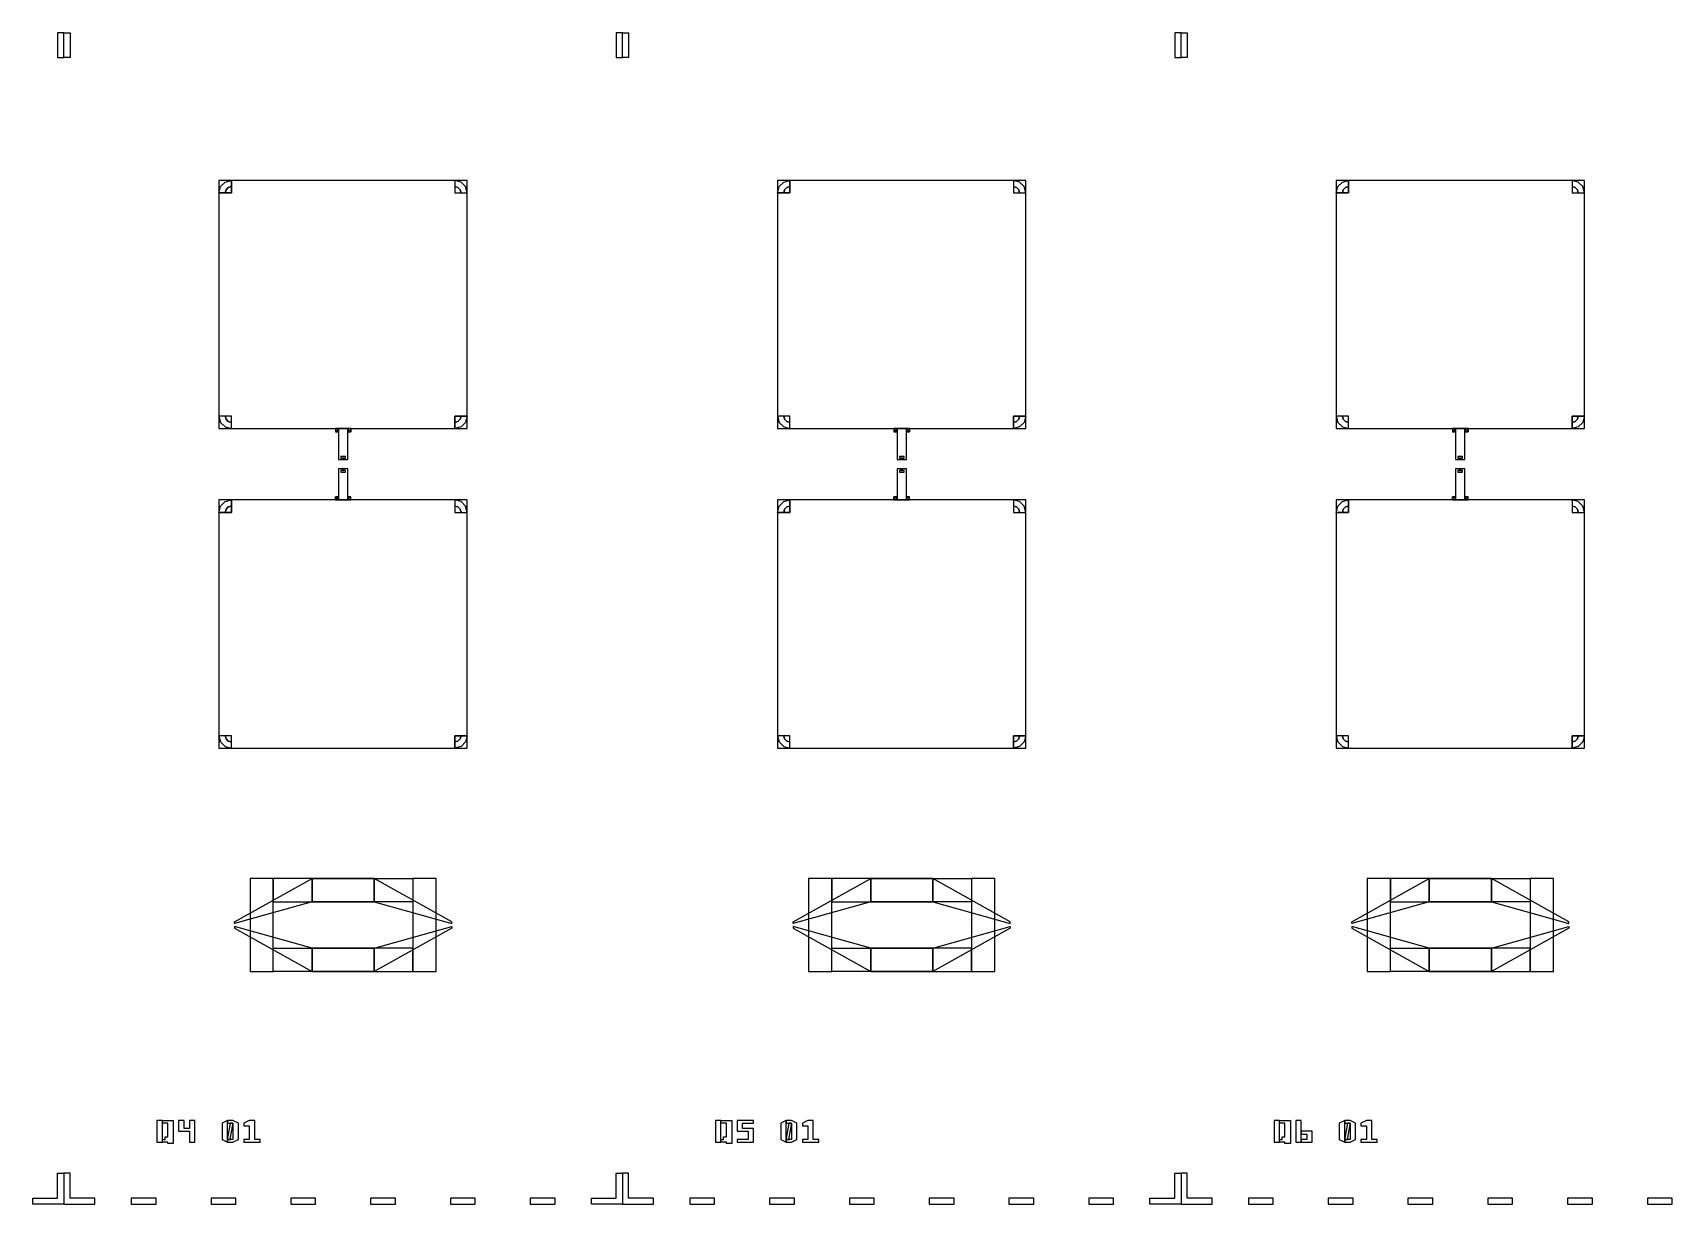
# Model space of a CAD drawing. Extents: x -50899 to 50899, y -48295 to 50898.
# Drawn here: x -22600 to -17317, y -39225 to -35449 of the extents above; entities that cross this region are included whole.
import ezdxf

# ---------------------------------------------------------------- set-up
doc = ezdxf.new("R2010")
doc.units = 0

# ---------------------------------------------------------------- blocks, each defined once
blk = doc.blocks.new('Q3')
for points in [[(1700, 3595.7), (1700, 3675.7), (1680, 3675.7), (1680, 3595.7), (1700, 3595.7)], [(2500, 875), (2250, 805), (2250, 809.8), (2500, 950), (2500, 875)], [(2500, 875), (2250, 805), (2250, 809.8), (2500, 950), (2500, 875)], [(2825, 875), (2500, 875), (2500, 950), (2825, 950), (2825, 875)], [(2825, 875), (2500, 875), (2500, 950), (2825, 950), (2825, 875)], [(2900, 950), (2825, 950), (2825, 650), (2900, 650), (2900, 950)], [(2900, 950), (2825, 950), (2825, 650), (2900, 650), (2900, 950)], [(2500, 725), (2250, 795), (2250, 790.2), (2500, 650), (2500, 725)], [(2500, 725), (2250, 795), (2250, 790.2), (2500, 650), (2500, 725)], [(2825, 725), (2500, 725), (2500, 650), (2825, 650), (2825, 725)], [(2825, 725), (2500, 725), (2500, 650), (2825, 650), (2825, 725)], [(1700, -100), (1600, -100), (1600, -80), (1680, -80), (1680, 0), (1700, 0), (1700, -100)]]:
    blk.add_lwpolyline(points)
blk = doc.blocks.new('Q4')
for points in [[(-100, 3595.7), (-100, 3675.7), (-80, 3675.7), (-80, 3595.7), (-100, 3595.7)], [(1700, 3595.7), (1700, 3675.7), (1680, 3675.7), (1680, 3595.7), (1700, 3595.7)], [(400, 3200), (400, 2400), (1200, 2400), (1200, 3200), (400, 3200)], [(400, 3200), (400, 3160), (440, 3160), (440, 3200), (400, 3200)], [(400, 3160), (405.4, 3180), (420, 3194.6), (440, 3200), (440, 3180), (430, 3177.3), (422.7, 3170), (420, 3160), (400, 3160)], [(420, 3160), (422.7, 3170), (430, 3177.3), (440, 3180), (440, 3160), (440, 3160), (440, 3160), (440, 3160), (420, 3160)], [(1160, 3200), (1160, 3160), (1200, 3160), (1200, 3200), (1160, 3200)], [(1200, 3160), (1194.6, 3180), (1180, 3194.6), (1160, 3200), (1160, 3180), (1170, 3177.3), (1177.3, 3170), (1180, 3160), (1200, 3160)], [(1180, 3160), (1177.3, 3170), (1170, 3177.3), (1160, 3180), (1160, 3160), (1160, 3160), (1160, 3160), (1160, 3160), (1180, 3160)], [(440, 2400), (440, 2440), (400, 2440), (400, 2400), (440, 2400)], [(400, 2440), (405.4, 2420), (420, 2405.4), (440, 2400), (440, 2420), (430, 2422.7), (422.7, 2430), (420, 2440), (400, 2440)], [(420, 2440), (422.7, 2430), (430, 2422.7), (440, 2420), (440, 2440), (440, 2440), (440, 2440), (440, 2440), (420, 2440)], [(1200, 2400), (1200, 2440), (1160, 2440), (1160, 2400), (1200, 2400)], [(1200, 2440), (1194.6, 2420), (1180, 2405.4), (1160, 2400), (1160, 2420), (1170, 2422.7), (1177.3, 2430), (1180, 2440), (1200, 2440)], [(1180, 2440), (1177.3, 2430), (1170, 2422.7), (1160, 2420), (1160, 2440), (1160, 2440), (1160, 2440), (1160, 2440), (1180, 2440)], [(775, 2400), (775, 2390), (785, 2390), (785, 2400), (775, 2400)], [(785, 2390), (783.7, 2395), (780, 2398.7), (775, 2400), (775, 2395), (777.5, 2394.3), (779.3, 2392.5), (780, 2390), (785, 2390)], [(780, 2390), (779.3, 2392.5), (777.5, 2394.3), (775, 2395), (775, 2390), (775, 2390), (775, 2390), (775, 2390), (780, 2390)], [(785, 2400), (785, 2300), (815, 2300), (815, 2400), (785, 2400)], [(815, 2400), (815, 2390), (825, 2390), (825, 2400), (815, 2400)], [(815, 2390), (816.3, 2395), (820, 2398.7), (825, 2400), (825, 2395), (822.5, 2394.3), (820.7, 2392.5), (820, 2390), (815, 2390)], [(820, 2390), (820.7, 2392.5), (822.5, 2394.3), (825, 2395), (825, 2390), (825, 2390), (825, 2390), (825, 2390), (820, 2390)], [(807.5, 2305), (807.5, 2310), (792.5, 2310), (792.5, 2305), (807.5, 2305)], [(802.5, 2300), (802.5, 2305), (797.5, 2305), (797.5, 2300), (802.5, 2300)], [(785, 2270), (785, 2170), (815, 2170), (815, 2270), (785, 2270)], [(792.5, 2265), (792.5, 2260), (807.5, 2260), (807.5, 2265), (792.5, 2265)], [(797.5, 2270), (797.5, 2265), (802.5, 2265), (802.5, 2270), (797.5, 2270)], [(400, 2170), (400, 1370), (1200, 1370), (1200, 2170), (400, 2170)], [(400, 2170), (400, 2130), (440, 2130), (440, 2170), (400, 2170)], [(400, 2130), (405.4, 2150), (420, 2164.6), (440, 2170), (440, 2150), (430, 2147.3), (422.7, 2140), (420, 2130), (400, 2130)], [(785, 2170), (785, 2180), (775, 2180), (775, 2170), (785, 2170)], [(785, 2180), (783.7, 2175), (780, 2171.3), (775, 2170), (775, 2175), (777.5, 2175.7), (779.3, 2177.5), (780, 2180), (785, 2180)], [(780, 2180), (779.3, 2177.5), (777.5, 2175.7), (775, 2175), (775, 2180), (775, 2180), (775, 2180), (775, 2180), (780, 2180)], [(825, 2170), (825, 2180), (815, 2180), (815, 2170), (825, 2170)], [(815, 2180), (816.3, 2175), (820, 2171.3), (825, 2170), (825, 2175), (822.5, 2175.7), (820.7, 2177.5), (820, 2180), (815, 2180)], [(820, 2180), (820.7, 2177.5), (822.5, 2175.7), (825, 2175), (825, 2180), (825, 2180), (825, 2180), (825, 2180), (820, 2180)], [(1160, 2170), (1160, 2130), (1200, 2130), (1200, 2170), (1160, 2170)], [(1200, 2130), (1194.6, 2150), (1180, 2164.6), (1160, 2170), (1160, 2150), (1170, 2147.3), (1177.3, 2140), (1180, 2130), (1200, 2130)], [(420, 2130), (422.7, 2140), (430, 2147.3), (440, 2150), (440, 2130), (440, 2130), (440, 2130), (440, 2130), (420, 2130)], [(1180, 2130), (1177.3, 2140), (1170, 2147.3), (1160, 2150), (1160, 2130), (1160, 2130), (1160, 2130), (1160, 2130), (1180, 2130)], [(440, 1370), (440, 1410), (400, 1410), (400, 1370), (440, 1370)], [(400, 1410), (405.4, 1390), (420, 1375.4), (440, 1370), (440, 1390), (430, 1392.7), (422.7, 1400), (420, 1410), (400, 1410)], [(420, 1410), (422.7, 1400), (430, 1392.7), (440, 1390), (440, 1410), (440, 1410), (440, 1410), (440, 1410), (420, 1410)], [(1200, 1370), (1200, 1410), (1160, 1410), (1160, 1370), (1200, 1370)], [(1200, 1410), (1194.6, 1390), (1180, 1375.4), (1160, 1370), (1160, 1390), (1170, 1392.7), (1177.3, 1400), (1180, 1410), (1200, 1410)], [(1180, 1410), (1177.3, 1400), (1170, 1392.7), (1160, 1390), (1160, 1410), (1160, 1410), (1160, 1410), (1160, 1410), (1180, 1410)], [(2500, 875), (2250, 805), (2250, 809.8), (2500, 950), (2500, 875)], [(2500, 875), (2250, 805), (2250, 809.8), (2500, 950), (2500, 875)], [(2825, 875), (2500, 875), (2500, 950), (2825, 950), (2825, 875)], [(2825, 875), (2500, 875), (2500, 950), (2825, 950), (2825, 875)], [(2900, 950), (2825, 950), (2825, 650), (2900, 650), (2900, 950)], [(2900, 950), (2825, 950), (2825, 650), (2900, 650), (2900, 950)], [(2500, 725), (2250, 795), (2250, 790.2), (2500, 650), (2500, 725)], [(2500, 725), (2250, 795), (2250, 790.2), (2500, 650), (2500, 725)], [(2825, 725), (2500, 725), (2500, 650), (2825, 650), (2825, 725)], [(2825, 725), (2500, 725), (2500, 650), (2825, 650), (2825, 725)], [(200, 100), (217.5, 100), (217.5, 170), (200, 170), (200, 100)], [(217.5, 108.8), (226.2, 108.8), (226.2, 117.5), (235, 117.5), (235, 161.2), (217.5, 161.2), (217.5, 170), (252.5, 170), (252.5, 95.6), (235, 95.6), (235, 100), (217.5, 100), (217.5, 108.8)], [(305, 100), (322.5, 100), (322.5, 170), (305, 170), (305, 143.8), (287.5, 143.8), (287.5, 170), (270, 170), (270, 135), (305, 135), (305, 100), (305, 100)], [(-100, -100), (0, -100), (0, -80), (-80, -80), (-80, 0), (-100, 0), (-100, -100)], [(1700, -100), (1600, -100), (1600, -80), (1680, -80), (1680, 0), (1700, 0), (1700, -100)], [(117.1, -100), (197.1, -100), (197.1, -80), (117.1, -80), (117.1, -100)], [(374.3, -100), (454.3, -100), (454.3, -80), (374.3, -80), (374.3, -100)], [(631.4, -100), (711.4, -100), (711.4, -80), (631.4, -80), (631.4, -100)], [(888.6, -100), (968.6, -100), (968.6, -80), (888.6, -80), (888.6, -100)], [(1145.7, -100), (1225.7, -100), (1225.7, -80), (1145.7, -80), (1145.7, -100)], [(1402.9, -100), (1482.9, -100), (1482.9, -80), (1402.9, -80), (1402.9, -100)]]:
    blk.add_lwpolyline(points)
blk = doc.blocks.new('Q5')
for points in [[(-100, 3595.7), (-100, 3675.7), (-80, 3675.7), (-80, 3595.7), (-100, 3595.7)], [(1700, 3595.7), (1700, 3675.7), (1680, 3675.7), (1680, 3595.7), (1700, 3595.7)], [(400, 3200), (400, 2400), (1200, 2400), (1200, 3200), (400, 3200)], [(400, 3200), (400, 3160), (440, 3160), (440, 3200), (400, 3200)], [(400, 3160), (405.4, 3180), (420, 3194.6), (440, 3200), (440, 3180), (430, 3177.3), (422.7, 3170), (420, 3160), (400, 3160)], [(420, 3160), (422.7, 3170), (430, 3177.3), (440, 3180), (440, 3160), (440, 3160), (440, 3160), (440, 3160), (420, 3160)], [(1160, 3200), (1160, 3160), (1200, 3160), (1200, 3200), (1160, 3200)], [(1200, 3160), (1194.6, 3180), (1180, 3194.6), (1160, 3200), (1160, 3180), (1170, 3177.3), (1177.3, 3170), (1180, 3160), (1200, 3160)], [(1180, 3160), (1177.3, 3170), (1170, 3177.3), (1160, 3180), (1160, 3160), (1160, 3160), (1160, 3160), (1160, 3160), (1180, 3160)], [(440, 2400), (440, 2440), (400, 2440), (400, 2400), (440, 2400)], [(400, 2440), (405.4, 2420), (420, 2405.4), (440, 2400), (440, 2420), (430, 2422.7), (422.7, 2430), (420, 2440), (400, 2440)], [(420, 2440), (422.7, 2430), (430, 2422.7), (440, 2420), (440, 2440), (440, 2440), (440, 2440), (440, 2440), (420, 2440)], [(1200, 2400), (1200, 2440), (1160, 2440), (1160, 2400), (1200, 2400)], [(1200, 2440), (1194.6, 2420), (1180, 2405.4), (1160, 2400), (1160, 2420), (1170, 2422.7), (1177.3, 2430), (1180, 2440), (1200, 2440)], [(1180, 2440), (1177.3, 2430), (1170, 2422.7), (1160, 2420), (1160, 2440), (1160, 2440), (1160, 2440), (1160, 2440), (1180, 2440)], [(775, 2400), (775, 2390), (785, 2390), (785, 2400), (775, 2400)], [(785, 2390), (783.7, 2395), (780, 2398.7), (775, 2400), (775, 2395), (777.5, 2394.3), (779.3, 2392.5), (780, 2390), (785, 2390)], [(780, 2390), (779.3, 2392.5), (777.5, 2394.3), (775, 2395), (775, 2390), (775, 2390), (775, 2390), (775, 2390), (780, 2390)], [(785, 2400), (785, 2300), (815, 2300), (815, 2400), (785, 2400)], [(815, 2400), (815, 2390), (825, 2390), (825, 2400), (815, 2400)], [(815, 2390), (816.3, 2395), (820, 2398.7), (825, 2400), (825, 2395), (822.5, 2394.3), (820.7, 2392.5), (820, 2390), (815, 2390)], [(820, 2390), (820.7, 2392.5), (822.5, 2394.3), (825, 2395), (825, 2390), (825, 2390), (825, 2390), (825, 2390), (820, 2390)], [(807.5, 2305), (807.5, 2310), (792.5, 2310), (792.5, 2305), (807.5, 2305)], [(802.5, 2300), (802.5, 2305), (797.5, 2305), (797.5, 2300), (802.5, 2300)], [(785, 2270), (785, 2170), (815, 2170), (815, 2270), (785, 2270)], [(792.5, 2265), (792.5, 2260), (807.5, 2260), (807.5, 2265), (792.5, 2265)], [(797.5, 2270), (797.5, 2265), (802.5, 2265), (802.5, 2270), (797.5, 2270)], [(400, 2170), (400, 1370), (1200, 1370), (1200, 2170), (400, 2170)], [(400, 2170), (400, 2130), (440, 2130), (440, 2170), (400, 2170)], [(400, 2130), (405.4, 2150), (420, 2164.6), (440, 2170), (440, 2150), (430, 2147.3), (422.7, 2140), (420, 2130), (400, 2130)], [(785, 2170), (785, 2180), (775, 2180), (775, 2170), (785, 2170)], [(785, 2180), (783.7, 2175), (780, 2171.3), (775, 2170), (775, 2175), (777.5, 2175.7), (779.3, 2177.5), (780, 2180), (785, 2180)], [(780, 2180), (779.3, 2177.5), (777.5, 2175.7), (775, 2175), (775, 2180), (775, 2180), (775, 2180), (775, 2180), (780, 2180)], [(825, 2170), (825, 2180), (815, 2180), (815, 2170), (825, 2170)], [(815, 2180), (816.3, 2175), (820, 2171.3), (825, 2170), (825, 2175), (822.5, 2175.7), (820.7, 2177.5), (820, 2180), (815, 2180)], [(820, 2180), (820.7, 2177.5), (822.5, 2175.7), (825, 2175), (825, 2180), (825, 2180), (825, 2180), (825, 2180), (820, 2180)], [(1160, 2170), (1160, 2130), (1200, 2130), (1200, 2170), (1160, 2170)], [(1200, 2130), (1194.6, 2150), (1180, 2164.6), (1160, 2170), (1160, 2150), (1170, 2147.3), (1177.3, 2140), (1180, 2130), (1200, 2130)], [(420, 2130), (422.7, 2140), (430, 2147.3), (440, 2150), (440, 2130), (440, 2130), (440, 2130), (440, 2130), (420, 2130)], [(1180, 2130), (1177.3, 2140), (1170, 2147.3), (1160, 2150), (1160, 2130), (1160, 2130), (1160, 2130), (1160, 2130), (1180, 2130)], [(440, 1370), (440, 1410), (400, 1410), (400, 1370), (440, 1370)], [(400, 1410), (405.4, 1390), (420, 1375.4), (440, 1370), (440, 1390), (430, 1392.7), (422.7, 1400), (420, 1410), (400, 1410)], [(420, 1410), (422.7, 1400), (430, 1392.7), (440, 1390), (440, 1410), (440, 1410), (440, 1410), (440, 1410), (420, 1410)], [(1200, 1370), (1200, 1410), (1160, 1410), (1160, 1370), (1200, 1370)], [(1200, 1410), (1194.6, 1390), (1180, 1375.4), (1160, 1370), (1160, 1390), (1170, 1392.7), (1177.3, 1400), (1180, 1410), (1200, 1410)], [(1180, 1410), (1177.3, 1400), (1170, 1392.7), (1160, 1390), (1160, 1410), (1160, 1410), (1160, 1410), (1160, 1410), (1180, 1410)], [(-1300, 650), (-1225, 650), (-1225, 950), (-1300, 950), (-1300, 650)], [(-1300, 650), (-1225, 650), (-1225, 950), (-1300, 950), (-1300, 650)], [(-1225, 875), (-900, 875), (-900, 950), (-1225, 950), (-1225, 875)], [(-1225, 875), (-900, 875), (-900, 950), (-1225, 950), (-1225, 875)], [(-900, 875), (-650, 805), (-650, 809.8), (-900, 950), (-900, 875)], [(-900, 875), (-650, 805), (-650, 809.8), (-900, 950), (-900, 875)], [(2500, 875), (2250, 805), (2250, 809.8), (2500, 950), (2500, 875)], [(2500, 875), (2250, 805), (2250, 809.8), (2500, 950), (2500, 875)], [(2825, 875), (2500, 875), (2500, 950), (2825, 950), (2825, 875)], [(2825, 875), (2500, 875), (2500, 950), (2825, 950), (2825, 875)], [(2900, 950), (2825, 950), (2825, 650), (2900, 650), (2900, 950)], [(2900, 950), (2825, 950), (2825, 650), (2900, 650), (2900, 950)], [(-900, 725), (-650, 795), (-650, 790.2), (-900, 650), (-900, 725)], [(-900, 725), (-650, 795), (-650, 790.2), (-900, 650), (-900, 725)], [(2500, 725), (2250, 795), (2250, 790.2), (2500, 650), (2500, 725)], [(2500, 725), (2250, 795), (2250, 790.2), (2500, 650), (2500, 725)], [(-1225, 725), (-900, 725), (-900, 650), (-1225, 650), (-1225, 725)], [(-1225, 725), (-900, 725), (-900, 650), (-1225, 650), (-1225, 725)], [(2825, 725), (2500, 725), (2500, 650), (2825, 650), (2825, 725)], [(2825, 725), (2500, 725), (2500, 650), (2825, 650), (2825, 725)], [(200, 100), (217.5, 100), (217.5, 170), (200, 170), (200, 100)], [(217.5, 108.8), (226.2, 108.8), (226.2, 117.5), (235, 117.5), (235, 161.2), (217.5, 161.2), (217.5, 170), (252.5, 170), (252.5, 95.6), (235, 95.6), (235, 100), (217.5, 100), (217.5, 108.8)], [(270, 100), (322.5, 100), (322.5, 143.8), (287.5, 143.8), (287.5, 161.2), (322.5, 161.2), (322.5, 170), (270, 170), (270, 135), (305, 135), (305, 108.8), (270, 108.8), (270, 100), (270, 100)], [(-100, -100), (0, -100), (0, -80), (-80, -80), (-80, 0), (-100, 0), (-100, -100)], [(1700, -100), (1600, -100), (1600, -80), (1680, -80), (1680, 0), (1700, 0), (1700, -100)], [(117.1, -100), (197.1, -100), (197.1, -80), (117.1, -80), (117.1, -100)], [(374.3, -100), (454.3, -100), (454.3, -80), (374.3, -80), (374.3, -100)], [(631.4, -100), (711.4, -100), (711.4, -80), (631.4, -80), (631.4, -100)], [(888.6, -100), (968.6, -100), (968.6, -80), (888.6, -80), (888.6, -100)], [(1145.7, -100), (1225.7, -100), (1225.7, -80), (1145.7, -80), (1145.7, -100)], [(1402.9, -100), (1482.9, -100), (1482.9, -80), (1402.9, -80), (1402.9, -100)]]:
    blk.add_lwpolyline(points)
blk = doc.blocks.new('Q6')
for points in [[(-100, 3595.7), (-100, 3675.7), (-80, 3675.7), (-80, 3595.7), (-100, 3595.7)], [(400, 3200), (400, 2400), (1200, 2400), (1200, 3200), (400, 3200)], [(400, 3200), (400, 3160), (440, 3160), (440, 3200), (400, 3200)], [(400, 3160), (405.4, 3180), (420, 3194.6), (440, 3200), (440, 3180), (430, 3177.3), (422.7, 3170), (420, 3160), (400, 3160)], [(420, 3160), (422.7, 3170), (430, 3177.3), (440, 3180), (440, 3160), (440, 3160), (440, 3160), (440, 3160), (420, 3160)], [(1160, 3200), (1160, 3160), (1200, 3160), (1200, 3200), (1160, 3200)], [(1200, 3160), (1194.6, 3180), (1180, 3194.6), (1160, 3200), (1160, 3180), (1170, 3177.3), (1177.3, 3170), (1180, 3160), (1200, 3160)], [(1180, 3160), (1177.3, 3170), (1170, 3177.3), (1160, 3180), (1160, 3160), (1160, 3160), (1160, 3160), (1160, 3160), (1180, 3160)], [(440, 2400), (440, 2440), (400, 2440), (400, 2400), (440, 2400)], [(400, 2440), (405.4, 2420), (420, 2405.4), (440, 2400), (440, 2420), (430, 2422.7), (422.7, 2430), (420, 2440), (400, 2440)], [(420, 2440), (422.7, 2430), (430, 2422.7), (440, 2420), (440, 2440), (440, 2440), (440, 2440), (440, 2440), (420, 2440)], [(1200, 2400), (1200, 2440), (1160, 2440), (1160, 2400), (1200, 2400)], [(1200, 2440), (1194.6, 2420), (1180, 2405.4), (1160, 2400), (1160, 2420), (1170, 2422.7), (1177.3, 2430), (1180, 2440), (1200, 2440)], [(1180, 2440), (1177.3, 2430), (1170, 2422.7), (1160, 2420), (1160, 2440), (1160, 2440), (1160, 2440), (1160, 2440), (1180, 2440)], [(775, 2400), (775, 2390), (785, 2390), (785, 2400), (775, 2400)], [(785, 2390), (783.7, 2395), (780, 2398.7), (775, 2400), (775, 2395), (777.5, 2394.3), (779.3, 2392.5), (780, 2390), (785, 2390)], [(780, 2390), (779.3, 2392.5), (777.5, 2394.3), (775, 2395), (775, 2390), (775, 2390), (775, 2390), (775, 2390), (780, 2390)], [(785, 2400), (785, 2300), (815, 2300), (815, 2400), (785, 2400)], [(815, 2400), (815, 2390), (825, 2390), (825, 2400), (815, 2400)], [(815, 2390), (816.3, 2395), (820, 2398.7), (825, 2400), (825, 2395), (822.5, 2394.3), (820.7, 2392.5), (820, 2390), (815, 2390)], [(820, 2390), (820.7, 2392.5), (822.5, 2394.3), (825, 2395), (825, 2390), (825, 2390), (825, 2390), (825, 2390), (820, 2390)], [(807.5, 2305), (807.5, 2310), (792.5, 2310), (792.5, 2305), (807.5, 2305)], [(802.5, 2300), (802.5, 2305), (797.5, 2305), (797.5, 2300), (802.5, 2300)], [(785, 2270), (785, 2170), (815, 2170), (815, 2270), (785, 2270)], [(792.5, 2265), (792.5, 2260), (807.5, 2260), (807.5, 2265), (792.5, 2265)], [(797.5, 2270), (797.5, 2265), (802.5, 2265), (802.5, 2270), (797.5, 2270)], [(400, 2170), (400, 1370), (1200, 1370), (1200, 2170), (400, 2170)], [(400, 2170), (400, 2130), (440, 2130), (440, 2170), (400, 2170)], [(400, 2130), (405.4, 2150), (420, 2164.6), (440, 2170), (440, 2150), (430, 2147.3), (422.7, 2140), (420, 2130), (400, 2130)], [(785, 2170), (785, 2180), (775, 2180), (775, 2170), (785, 2170)], [(785, 2180), (783.7, 2175), (780, 2171.3), (775, 2170), (775, 2175), (777.5, 2175.7), (779.3, 2177.5), (780, 2180), (785, 2180)], [(780, 2180), (779.3, 2177.5), (777.5, 2175.7), (775, 2175), (775, 2180), (775, 2180), (775, 2180), (775, 2180), (780, 2180)], [(825, 2170), (825, 2180), (815, 2180), (815, 2170), (825, 2170)], [(815, 2180), (816.3, 2175), (820, 2171.3), (825, 2170), (825, 2175), (822.5, 2175.7), (820.7, 2177.5), (820, 2180), (815, 2180)], [(820, 2180), (820.7, 2177.5), (822.5, 2175.7), (825, 2175), (825, 2180), (825, 2180), (825, 2180), (825, 2180), (820, 2180)], [(1160, 2170), (1160, 2130), (1200, 2130), (1200, 2170), (1160, 2170)], [(1200, 2130), (1194.6, 2150), (1180, 2164.6), (1160, 2170), (1160, 2150), (1170, 2147.3), (1177.3, 2140), (1180, 2130), (1200, 2130)], [(420, 2130), (422.7, 2140), (430, 2147.3), (440, 2150), (440, 2130), (440, 2130), (440, 2130), (440, 2130), (420, 2130)], [(1180, 2130), (1177.3, 2140), (1170, 2147.3), (1160, 2150), (1160, 2130), (1160, 2130), (1160, 2130), (1160, 2130), (1180, 2130)], [(440, 1370), (440, 1410), (400, 1410), (400, 1370), (440, 1370)], [(400, 1410), (405.4, 1390), (420, 1375.4), (440, 1370), (440, 1390), (430, 1392.7), (422.7, 1400), (420, 1410), (400, 1410)], [(420, 1410), (422.7, 1400), (430, 1392.7), (440, 1390), (440, 1410), (440, 1410), (440, 1410), (440, 1410), (420, 1410)], [(1200, 1370), (1200, 1410), (1160, 1410), (1160, 1370), (1200, 1370)], [(1200, 1410), (1194.6, 1390), (1180, 1375.4), (1160, 1370), (1160, 1390), (1170, 1392.7), (1177.3, 1400), (1180, 1410), (1200, 1410)], [(1180, 1410), (1177.3, 1400), (1170, 1392.7), (1160, 1390), (1160, 1410), (1160, 1410), (1160, 1410), (1160, 1410), (1180, 1410)], [(-1300, 650), (-1225, 650), (-1225, 950), (-1300, 950), (-1300, 650)], [(-1300, 650), (-1225, 650), (-1225, 950), (-1300, 950), (-1300, 650)], [(-1225, 875), (-900, 875), (-900, 950), (-1225, 950), (-1225, 875)], [(-1225, 875), (-900, 875), (-900, 950), (-1225, 950), (-1225, 875)], [(-900, 875), (-650, 805), (-650, 809.8), (-900, 950), (-900, 875)], [(-900, 875), (-650, 805), (-650, 809.8), (-900, 950), (-900, 875)], [(-900, 725), (-650, 795), (-650, 790.2), (-900, 650), (-900, 725)], [(-900, 725), (-650, 795), (-650, 790.2), (-900, 650), (-900, 725)], [(-1225, 725), (-900, 725), (-900, 650), (-1225, 650), (-1225, 725)], [(-1225, 725), (-900, 725), (-900, 650), (-1225, 650), (-1225, 725)], [(200, 100), (217.5, 100), (217.5, 170), (200, 170), (200, 100)], [(217.5, 108.8), (226.2, 108.8), (226.2, 117.5), (235, 117.5), (235, 161.2), (217.5, 161.2), (217.5, 170), (252.5, 170), (252.5, 95.6), (235, 95.6), (235, 100), (217.5, 100), (217.5, 108.8)], [(270, 100), (287.5, 100), (287.5, 170), (270, 170), (270, 100)], [(287.5, 100), (322.5, 100), (322.5, 135), (287.5, 135), (287.5, 126.2), (305, 126.2), (305, 108.8), (287.5, 108.8), (287.5, 100)], [(-100, -100), (0, -100), (0, -80), (-80, -80), (-80, 0), (-100, 0), (-100, -100)], [(117.1, -100), (197.1, -100), (197.1, -80), (117.1, -80), (117.1, -100)], [(374.3, -100), (454.3, -100), (454.3, -80), (374.3, -80), (374.3, -100)], [(631.4, -100), (711.4, -100), (711.4, -80), (631.4, -80), (631.4, -100)], [(888.6, -100), (968.6, -100), (968.6, -80), (888.6, -80), (888.6, -100)], [(1145.7, -100), (1225.7, -100), (1225.7, -80), (1145.7, -80), (1145.7, -100)], [(1402.9, -100), (1482.9, -100), (1482.9, -80), (1402.9, -80), (1402.9, -100)]]:
    blk.add_lwpolyline(points)
blk = doc.blocks.new('Q7')
for points in [[(-1300, 650), (-1225, 650), (-1225, 950), (-1300, 950), (-1300, 650)], [(-1300, 650), (-1225, 650), (-1225, 950), (-1300, 950), (-1300, 650)], [(-1225, 875), (-900, 875), (-900, 950), (-1225, 950), (-1225, 875)], [(-1225, 875), (-900, 875), (-900, 950), (-1225, 950), (-1225, 875)], [(-900, 875), (-650, 805), (-650, 809.8), (-900, 950), (-900, 875)], [(-900, 875), (-650, 805), (-650, 809.8), (-900, 950), (-900, 875)], [(-900, 725), (-650, 795), (-650, 790.2), (-900, 650), (-900, 725)], [(-900, 725), (-650, 795), (-650, 790.2), (-900, 650), (-900, 725)], [(-1225, 725), (-900, 725), (-900, 650), (-1225, 650), (-1225, 725)], [(-1225, 725), (-900, 725), (-900, 650), (-1225, 650), (-1225, 725)]]:
    blk.add_lwpolyline(points)

msp = doc.modelspace()

# ---------------------------------------------------------------- linework, layer by layer
for points in [[(-22200, -39025), (-22182.5, -39025), (-22182.5, -38955), (-22200, -38955), (-22200, -39025)], [(-22182.5, -39016.2), (-22173.8, -39016.2), (-22173.8, -39007.5), (-22165, -39007.5), (-22165, -38963.8), (-22182.5, -38963.8), (-22182.5, -38955), (-22147.5, -38955), (-22147.5, -39029.4), (-22165, -39029.4), (-22165, -39025), (-22182.5, -39025), (-22182.5, -39016.2)], [(-22095, -39025), (-22077.5, -39025), (-22077.5, -38955), (-22095, -38955), (-22095, -38981.2), (-22112.5, -38981.2), (-22112.5, -38955), (-22130, -38955), (-22130, -38990), (-22095, -38990), (-22095, -39025), (-22095, -39025)], [(-21990, -39016.2), (-21972.5, -39025), (-21972.5, -38955), (-21990, -38963.8), (-21990, -39016.2)], [(-21972.5, -39025), (-21955, -39025), (-21937.5, -39016.2), (-21937.5, -38963.8), (-21955, -38955), (-21972.5, -38955), (-21972.5, -38963.8), (-21955, -38963.8), (-21955, -39016.2), (-21972.5, -39016.2), (-21972.5, -39025)], [(-21972.5, -39016.2), (-21963.8, -39016.2), (-21955, -38968.1), (-21955, -38963.8), (-21963.8, -38963.8), (-21972.5, -39011.9), (-21972.5, -39016.2)], [(-21920, -39025), (-21867.5, -39025), (-21867.5, -39016.2), (-21885, -39016.2), (-21885, -38955), (-21902.5, -38955), (-21920, -38963.8), (-21920, -38972.5), (-21902.5, -38972.5), (-21902.5, -39016.2), (-21920, -39016.2), (-21920, -39025), (-21920, -39025)], [(-20400, -39025), (-20382.5, -39025), (-20382.5, -38955), (-20400, -38955), (-20400, -39025)], [(-20382.5, -39016.2), (-20373.8, -39016.2), (-20373.8, -39007.5), (-20365, -39007.5), (-20365, -38963.8), (-20382.5, -38963.8), (-20382.5, -38955), (-20347.5, -38955), (-20347.5, -39029.4), (-20365, -39029.4), (-20365, -39025), (-20382.5, -39025), (-20382.5, -39016.2)], [(-20330, -39025), (-20277.5, -39025), (-20277.5, -38981.2), (-20312.5, -38981.2), (-20312.5, -38963.8), (-20277.5, -38963.8), (-20277.5, -38955), (-20330, -38955), (-20330, -38990), (-20295, -38990), (-20295, -39016.2), (-20330, -39016.2), (-20330, -39025), (-20330, -39025)], [(-20190, -39016.2), (-20172.5, -39025), (-20172.5, -38955), (-20190, -38963.8), (-20190, -39016.2)], [(-20172.5, -39025), (-20155, -39025), (-20137.5, -39016.2), (-20137.5, -38963.8), (-20155, -38955), (-20172.5, -38955), (-20172.5, -38963.8), (-20155, -38963.8), (-20155, -39016.2), (-20172.5, -39016.2), (-20172.5, -39025)], [(-20172.5, -39016.2), (-20163.8, -39016.2), (-20155, -38968.1), (-20155, -38963.8), (-20163.8, -38963.8), (-20172.5, -39011.9), (-20172.5, -39016.2)], [(-20120, -39025), (-20067.5, -39025), (-20067.5, -39016.2), (-20085, -39016.2), (-20085, -38955), (-20102.5, -38955), (-20120, -38963.8), (-20120, -38972.5), (-20102.5, -38972.5), (-20102.5, -39016.2), (-20120, -39016.2), (-20120, -39025), (-20120, -39025)], [(-18600, -39025), (-18582.5, -39025), (-18582.5, -38955), (-18600, -38955), (-18600, -39025)], [(-18582.5, -39016.2), (-18573.8, -39016.2), (-18573.8, -39007.5), (-18565, -39007.5), (-18565, -38963.8), (-18582.5, -38963.8), (-18582.5, -38955), (-18547.5, -38955), (-18547.5, -39029.4), (-18565, -39029.4), (-18565, -39025), (-18582.5, -39025), (-18582.5, -39016.2)], [(-18530, -39025), (-18512.5, -39025), (-18512.5, -38955), (-18530, -38955), (-18530, -39025)], [(-18390, -39016.2), (-18372.5, -39025), (-18372.5, -38955), (-18390, -38963.8), (-18390, -39016.2)], [(-18372.5, -39025), (-18355, -39025), (-18337.5, -39016.2), (-18337.5, -38963.8), (-18355, -38955), (-18372.5, -38955), (-18372.5, -38963.8), (-18355, -38963.8), (-18355, -39016.2), (-18372.5, -39016.2), (-18372.5, -39025)], [(-18372.5, -39016.2), (-18363.8, -39016.2), (-18355, -38968.1), (-18355, -38963.8), (-18363.8, -38963.8), (-18372.5, -39011.9), (-18372.5, -39016.2)], [(-18320, -39025), (-18267.5, -39025), (-18267.5, -39016.2), (-18285, -39016.2), (-18285, -38955), (-18302.5, -38955), (-18320, -38963.8), (-18320, -38972.5), (-18302.5, -38972.5), (-18302.5, -39016.2), (-18320, -39016.2), (-18320, -39025), (-18320, -39025)], [(-18512.5, -39025), (-18477.5, -39025), (-18477.5, -38990), (-18512.5, -38990), (-18512.5, -38998.8), (-18495, -38998.8), (-18495, -39016.2), (-18512.5, -39016.2), (-18512.5, -39025)]]:
    msp.add_lwpolyline(points)

# ---------------------------------------------------------------- block references
for name, p in [('Q3', (-24200, -39125)), ('Q4', (-22400, -39125)), ('Q5', (-20600, -39125)), ('Q6', (-18800, -39125)), ('Q7', (-17000, -39125))]:
    msp.add_blockref(name, p)

doc.saveas('drawing.dxf')
